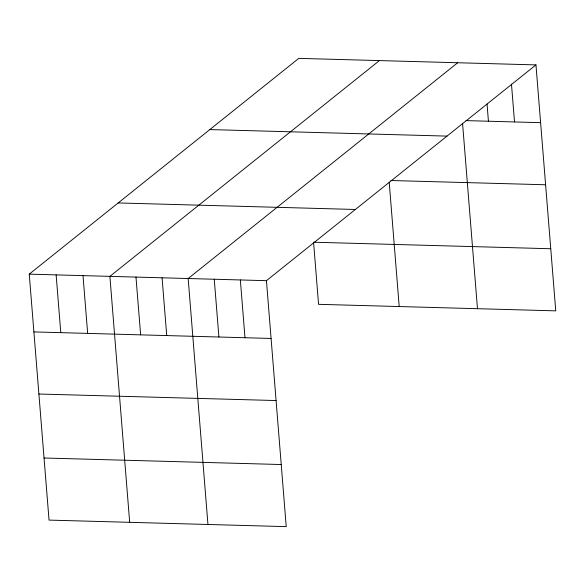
<?xml version="1.0" encoding="UTF-8"?>
<svg xmlns="http://www.w3.org/2000/svg" width="585" height="585" viewBox="0 0 585 585"><rect width="100%" height="100%" fill="white"/><g stroke="black" fill="none" stroke-linecap="round" stroke-linejoin="round"><path stroke-width="0.88" d="M535.962 64.898L266.438 280.676L286.226 526.632L49.038 520.102L29.25 274.146L298.774 58.368L535.962 64.898L555.75 310.854L318.562 304.324L313.567 242.219L550.756 248.749M379.416 60.591L109.892 276.369L129.68 522.317M457.689 62.749L188.165 278.526L207.953 524.474M465.938 120.612L540.606 122.667M209.832 129.577L447.02 136.108M390.86 180.509L545.608 184.772M118.192 202.944L355.38 209.474M29.25 274.146L266.438 280.676M33.901 331.914L271.082 338.452M38.895 394.019L276.083 400.549M44.043 457.997L281.231 464.534M511.466 84.043L514.522 121.951M487.049 104.086L488.431 121.234M462.552 123.216L477.477 308.697M389.208 182.235L399.204 306.54M240.347 279.959L244.991 337.728M214.256 279.242L218.907 337.011M162.074 277.802L166.725 335.578M135.983 277.085L140.634 334.854M83.011 275.63L87.662 333.399M56.131 274.884L60.782 332.66"/></g></svg>
